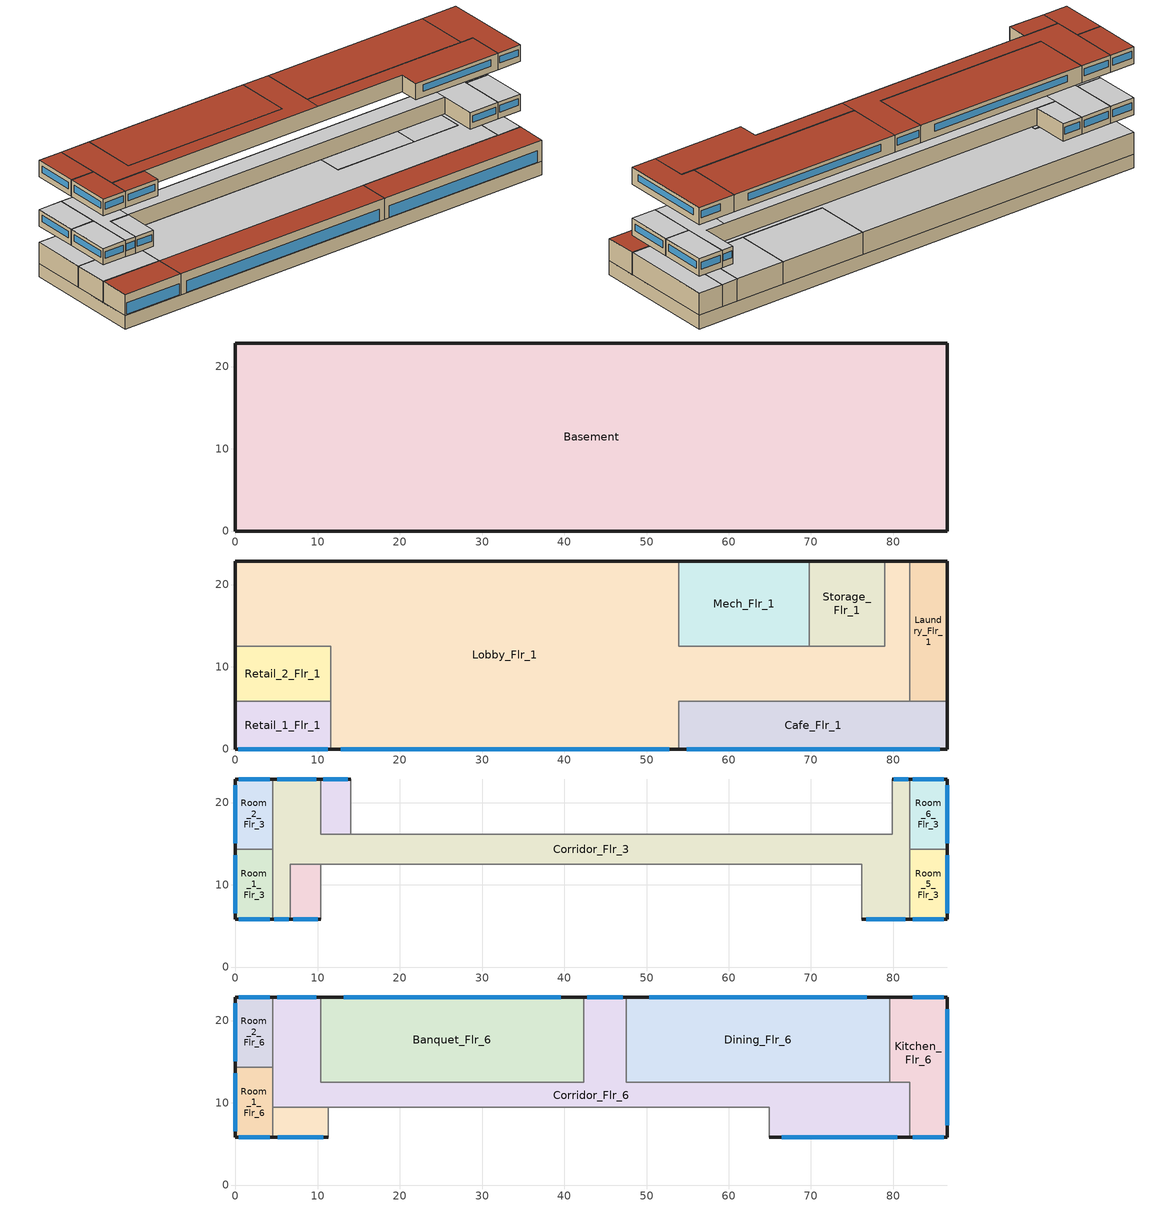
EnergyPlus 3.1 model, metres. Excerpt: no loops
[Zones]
Basement
 floor ground (ext-slab): 86.56,22.86 86.56,0 0,0 0,22.86 z-2.44
 wall ground (ext-slab): 86.56,22.86 0,22.86 0,0 86.56,0 86.56,22.86 z-2.44:0
Retail_1_Flr_1
 floor to Basement (INT-FLOOR-TOPSIDE): 11.58,5.79 11.58,0 0,0 0,5.79 z0
 wall outside (ext-walls): 0,5.79 0,0 11.58,0 z0:3.96
 wall to Retail_2_Flr_1 (int-walls): 11.58,5.79 0,5.79 z0:3.96
 wall to Lobby_Flr_1 (int-walls): 11.58,0 11.58,5.79 z0:3.96
 window (window_south): 0.33,0 11.25,0 z0.15:2.29
 roof outside (roofs): 0,5.79 0,0 11.58,0 11.58,5.79 z3.96
Retail_2_Flr_1
 floor to Basement (INT-FLOOR-TOPSIDE): 11.58,12.5 11.58,5.79 0,5.79 0,12.5 z0
 wall outside (ext-walls): 0,12.5 0,5.79 z0:3.96
 wall to Lobby_Flr_1 (int-walls): 11.58,5.79 11.58,12.5 0,12.5 z0:3.96
 ceiling adiabatic (INT-FLOOR-UNDERSIDE): 0,12.5 0,5.79 11.58,5.79 11.58,12.5 z3.96
Mech_Flr_1
 floor to Basement (INT-FLOOR-TOPSIDE): 69.8,22.86 69.8,12.5 53.95,12.5 53.95,22.86 z0
 wall outside (ext-walls): 69.8,22.86 53.95,22.86 z0:3.96
 wall to Storage_Flr_1 (int-walls): 69.8,12.5 69.8,22.86 z0:3.96
 wall to Lobby_Flr_1 (int-walls): 53.95,22.86 53.95,12.5 69.8,12.5 z0:3.96
 ceiling adiabatic (INT-FLOOR-UNDERSIDE): 53.95,22.86 53.95,12.5 69.8,12.5 69.8,22.86 z3.96
Storage_Flr_1
 floor to Basement (INT-FLOOR-TOPSIDE): 78.94,22.86 78.94,12.5 69.8,12.5 69.8,22.86 z0
 wall outside (ext-walls): 78.94,22.86 69.8,22.86 z0:3.96
 wall to Lobby_Flr_1 (int-walls): 69.8,12.5 78.94,12.5 78.94,22.86 z0:3.96
 ceiling adiabatic (INT-FLOOR-UNDERSIDE): 69.8,22.86 69.8,12.5 78.94,12.5 78.94,22.86 z3.96
Laundry_Flr_1
 floor to Basement (INT-FLOOR-TOPSIDE): 86.56,22.86 86.56,5.79 81.99,5.79 81.99,22.86 z0
 wall outside (ext-walls): 86.56,5.79 86.56,22.86 81.99,22.86 z0:3.96
 wall to Cafe_Flr_1 (int-walls): 81.99,5.79 86.56,5.79 z0:3.96
 wall to Lobby_Flr_1 (int-walls): 81.99,22.86 81.99,5.79 z0:3.96
 ceiling adiabatic (INT-FLOOR-UNDERSIDE): 81.99,22.86 81.99,5.79 86.56,5.79 86.56,22.86 z3.96
Cafe_Flr_1
 floor to Basement (INT-FLOOR-TOPSIDE): 86.56,5.79 86.56,0 53.95,0 53.95,5.79 z0
 wall outside (ext-walls): 53.95,0 86.56,0 86.56,5.79 z0:3.96
 wall to Lobby_Flr_1 (int-walls): 81.99,5.79 53.95,5.79 53.95,0 z0:3.96
 window (window_south): 54.88,0 85.63,0 z0.15:2.29
 roof outside (roofs): 53.95,5.79 53.95,0 86.56,0 86.56,5.79 z3.96
Lobby_Flr_1
 floor to Basement (INT-FLOOR-TOPSIDE): 0,12.5 0,22.86 53.95,22.86 53.95,0 11.58,0 11.58,12.5 z0; 53.95,12.5 78.94,12.5 78.94,22.86 81.99,22.86 81.99,5.79 53.95,5.79 z0
 wall outside (ext-walls): 53.95,22.86 0,22.86 0,12.5 / 81.99,22.86 78.94,22.86 / 11.58,0 53.95,0 z0:3.96
 window (window_south): 12.79,0 52.74,0 z0.15:2.29
 ceiling adiabatic (INT-FLOOR-UNDERSIDE): 0,12.5 11.58,12.5 11.58,5.79 81.99,5.79 81.99,22.86 78.94,22.86 78.94,12.5 53.95,12.5 53.95,22.86 0,22.86 z3.96
 roof outside (roofs): 11.58,5.79 11.58,0 53.95,0 53.95,5.79 z3.96
Room_1_Flr_3
 floor adiabatic (INT-FLOOR-TOPSIDE): 4.57,14.33 4.57,5.79 0,5.79 0,14.33 z7.01
 wall outside (ext-walls): 0,14.33 0,5.79 4.57,5.79 z7.01:10.06
 wall to Room_2_Flr_3 (int-walls): 4.57,14.33 0,14.33 z7.01:10.06
 wall to Corridor_Flr_3 (int-walls): 4.57,5.79 4.57,14.33 z7.01:10.06
 window (window_south): 0.4,5.79 4.17,5.79 z8.11:9.33
 window (window_west): 0,13.58 0,6.54 z8.11:9.33
 ceiling adiabatic (INT-FLOOR-UNDERSIDE): 0,14.33 0,5.79 4.57,5.79 4.57,14.33 z10.06
Room_2_Flr_3
 floor adiabatic (INT-FLOOR-TOPSIDE): 4.57,22.86 4.57,14.33 0,14.33 0,22.86 z7.01
 wall outside (ext-walls): 4.57,22.86 0,22.86 0,14.33 z7.01:10.06
 wall to Corridor_Flr_3 (int-walls): 4.57,14.33 4.57,22.86 z7.01:10.06
 window (window_north): 4.17,22.86 0.4,22.86 z8.11:9.33
 window (window_west): 0,22.11 0,15.07 z8.11:9.33
 ceiling adiabatic (INT-FLOOR-UNDERSIDE): 0,22.86 0,14.33 4.57,14.33 4.57,22.86 z10.06
Room_3_Mult19_Flr_3
 floor adiabatic (INT-FLOOR-TOPSIDE): 10.36,12.5 10.36,5.79 6.71,5.79 6.71,12.5 z7.01
 wall outside (ext-walls): 6.71,5.79 10.36,5.79 z7.01:10.06
 wall adiabatic (int-walls): 10.36,5.79 10.36,12.5 6.71,12.5 6.71,5.79 z7.01:10.06
 window (window_south): 7.03,5.79 10.04,5.79 z8.11:9.33
 ceiling adiabatic (INT-FLOOR-UNDERSIDE): 6.71,12.5 6.71,5.79 10.36,5.79 10.36,12.5 z10.06
Room_4_Mult19_Flr_3
 floor adiabatic (INT-FLOOR-TOPSIDE): 14.02,22.86 14.02,16.15 10.36,16.15 10.36,22.86 z7.01
 wall outside (ext-walls): 14.02,22.86 10.36,22.86 z7.01:10.06
 wall adiabatic (int-walls): 10.36,22.86 10.36,16.15 14.02,16.15 14.02,22.86 z7.01:10.06
 window (window_north): 13.7,22.86 10.68,22.86 z8.11:9.33
 ceiling adiabatic (INT-FLOOR-UNDERSIDE): 10.36,22.86 10.36,16.15 14.02,16.15 14.02,22.86 z10.06
Room_5_Flr_3
 floor adiabatic (INT-FLOOR-TOPSIDE): 86.56,14.33 86.56,5.79 81.99,5.79 81.99,14.33 z7.01
 wall outside (ext-walls): 81.99,5.79 86.56,5.79 86.56,14.33 z7.01:10.06
 wall to Room_6_Flr_3 (int-walls): 86.56,14.33 81.99,14.33 z7.01:10.06
 wall to Corridor_Flr_3 (int-walls): 81.99,14.33 81.99,5.79 z7.01:10.06
 window (window_east): 86.56,6.54 86.56,13.58 z8.11:9.33
 window (window_south): 82.39,5.79 86.16,5.79 z8.11:9.33
 ceiling adiabatic (INT-FLOOR-UNDERSIDE): 81.99,14.33 81.99,5.79 86.56,5.79 86.56,14.33 z10.06
Room_6_Flr_3
 floor adiabatic (INT-FLOOR-TOPSIDE): 86.56,22.86 86.56,14.33 81.99,14.33 81.99,22.86 z7.01
 wall outside (ext-walls): 86.56,14.33 86.56,22.86 81.99,22.86 z7.01:10.06
 wall to Corridor_Flr_3 (int-walls): 81.99,22.86 81.99,14.33 z7.01:10.06
 window (window_north): 86.16,22.86 82.39,22.86 z8.11:9.33
 window (window_east): 86.56,15.07 86.56,22.11 z8.11:9.33
 ceiling adiabatic (INT-FLOOR-UNDERSIDE): 81.99,22.86 81.99,14.33 86.56,14.33 86.56,22.86 z10.06
Corridor_Flr_3
 floor adiabatic (INT-FLOOR-TOPSIDE): 4.57,5.79 4.57,22.86 10.36,22.86 10.36,12.5 6.71,12.5 6.71,5.79 z7.01; 10.36,16.15 76.2,16.15 76.2,12.5 10.36,12.5 z7.01; 76.2,16.15 79.86,16.15 79.86,22.86 81.99,22.86 81.99,5.79 76.2,5.79 z7.01
 wall outside (ext-walls): 10.36,22.86 4.57,22.86 / 81.99,22.86 79.86,22.86 / 4.57,5.79 6.71,5.79 / 76.2,5.79 81.99,5.79 z7.01:10.06
 wall adiabatic (int-walls): 6.71,5.79 6.71,12.5 76.2,12.5 76.2,5.79 / 79.86,22.86 79.86,16.15 10.36,16.15 10.36,22.86 z7.01:10.06
 window (window_north): 9.86,22.86 5.08,22.86 / 81.81,22.86 80.04,22.86 z8.11:9.33
 window (window_south): 4.76,5.79 6.52,5.79 / 76.71,5.79 81.48,5.79 z8.11:9.33
 ceiling adiabatic (INT-FLOOR-UNDERSIDE): 4.57,5.79 6.71,5.79 6.71,12.5 10.36,12.5 10.36,22.86 4.57,22.86 z10.06; 10.36,12.5 76.2,12.5 76.2,16.15 10.36,16.15 z10.06; 76.2,5.79 81.99,5.79 81.99,22.86 79.86,22.86 79.86,16.15 76.2,16.15 z10.06
Room_1_Flr_6
 floor adiabatic (INT-FLOOR-TOPSIDE): 4.57,14.33 4.57,5.79 0,5.79 0,14.33 z16.15
 wall outside (ext-walls): 0,14.33 0,5.79 4.57,5.79 z16.15:19.2
 wall to Room_2_Flr_6 (int-walls): 4.57,14.33 0,14.33 z16.15:19.2
 wall adiabatic (int-walls): 4.57,5.79 4.57,14.33 z16.15:19.2
 window (window_south): 0.4,5.79 4.17,5.79 z17.26:18.48
 window (window_west): 0,13.58 0,6.54 z17.26:18.48
 roof outside (roofs): 0,14.33 0,5.79 4.57,5.79 4.57,14.33 z19.2
Room_2_Flr_6
 floor adiabatic (INT-FLOOR-TOPSIDE): 4.57,22.86 4.57,14.33 0,14.33 0,22.86 z16.15
 wall outside (ext-walls): 4.57,22.86 0,22.86 0,14.33 z16.15:19.2
 wall adiabatic (int-walls): 4.57,14.33 4.57,22.86 z16.15:19.2
 window (window_north): 4.17,22.86 0.4,22.86 z17.26:18.48
 window (window_west): 0,22.11 0,15.07 z17.26:18.48
 roof outside (roofs): 0,22.86 0,14.33 4.57,14.33 4.57,22.86 z19.2
Room_3_Mult9_Flr_6
 floor adiabatic (INT-FLOOR-TOPSIDE): 11.28,9.45 11.28,5.79 4.57,5.79 4.57,9.45 z16.15
 wall outside (ext-walls): 4.57,5.79 11.28,5.79 z16.15:19.2
 wall adiabatic (int-walls): 11.28,5.79 11.28,9.45 4.57,9.45 4.57,5.79 z16.15:19.2
 window (window_south): 5.16,5.79 10.69,5.79 z17.26:18.48
 roof outside (roofs): 4.57,9.45 4.57,5.79 11.28,5.79 11.28,9.45 z19.2
Banquet_Flr_6
 floor adiabatic (INT-FLOOR-TOPSIDE): 42.37,22.86 42.37,12.5 10.36,12.5 10.36,22.86 z16.15
 wall outside (ext-walls): 42.37,22.86 10.36,22.86 z16.15:19.2
 wall to Corridor_Flr_6 (int-walls): 10.36,22.86 10.36,12.5 42.37,12.5 42.37,22.86 z16.15:19.2
 window (window_north): 39.57,22.86 13.16,22.86 z17.26:18.48
 roof outside (roofs): 10.36,22.86 10.36,12.5 42.37,12.5 42.37,22.86 z19.2
Dining_Flr_6
 floor adiabatic (INT-FLOOR-TOPSIDE): 79.55,22.86 79.55,12.5 47.55,12.5 47.55,22.86 z16.15
 wall outside (ext-walls): 79.55,22.86 47.55,22.86 z16.15:19.2
 wall to Kitchen_Flr_6 (int-walls): 79.55,12.5 79.55,22.86 z16.15:19.2
 wall adiabatic (int-walls): 47.55,12.5 79.55,12.5 z16.15:19.2
 wall to Corridor_Flr_6 (int-walls): 47.55,22.86 47.55,12.5 z16.15:19.2
 window (window_north): 76.75,22.86 50.35,22.86 z17.26:18.48
 roof outside (roofs): 47.55,22.86 47.55,12.5 79.55,12.5 79.55,22.86 z19.2
Kitchen_Flr_6
 floor adiabatic (INT-FLOOR-TOPSIDE): 79.55,12.5 79.55,22.86 86.56,22.86 86.56,5.79 81.99,5.79 81.99,12.5 z16.15
 wall outside (ext-walls): 81.99,5.79 86.56,5.79 86.56,22.86 79.55,22.86 z16.15:19.2
 wall adiabatic (int-walls): 79.55,12.5 81.99,12.5 z16.15:19.2
 wall to Corridor_Flr_6 (int-walls): 81.99,12.5 81.99,5.79 z16.15:19.2
 window (window_north): 86.16,22.86 82.39,22.86 z17.26:18.48
 window (window_east): 86.56,7.29 86.56,21.37 z17.26:18.48
 window (window_south): 82.39,5.79 86.16,5.79 z17.26:18.48
 roof outside (roofs): 79.55,12.5 81.99,12.5 81.99,5.79 86.56,5.79 86.56,22.86 79.55,22.86 z19.2
Corridor_Flr_6
 floor adiabatic (INT-FLOOR-TOPSIDE): 4.57,9.45 4.57,22.86 10.36,22.86 10.36,12.5 42.37,12.5 42.37,22.86 47.55,22.86 47.55,12.5 81.99,12.5 81.99,5.79 64.92,5.79 64.92,9.45 z16.15
 wall outside (ext-walls): 10.36,22.86 4.57,22.86 / 47.55,22.86 42.37,22.86 / 64.92,5.79 81.99,5.79 z16.15:19.2
 wall adiabatic (int-walls): 81.99,12.5 47.55,12.5 / 4.57,22.86 4.57,9.45 64.92,9.45 64.92,5.79 z16.15:19.2
 window (window_north): 9.86,22.86 5.08,22.86 / 47.09,22.86 42.82,22.86 z17.26:18.48
 window (window_south): 66.42,5.79 80.5,5.79 z17.26:18.48
 roof outside (roofs): 4.57,9.45 47.55,9.45 47.55,22.86 42.37,22.86 42.37,12.5 10.36,12.5 10.36,22.86 4.57,22.86 z19.2; 47.55,9.45 64.92,9.45 64.92,5.79 81.99,5.79 81.99,12.5 47.55,12.5 z19.2
[Building]
Benchmark Large Hotel New V1.1_3.1: North Axis=0; Terrain=City; Loads Convergence Tolerance Value=0.04; Temperature Convergence Tolerance Value=0.2; Solar Distribution=FullInteriorAndExterior; Maximum Number of Warmup Days=25
[Site:Location]
USA NV-LAS VEGAS: Latitude {deg}=36.07; Longitude {deg}=-115.17; Time Zone {hr}=-8; Elevation {m}=664
[Site:GroundTemperature:BuildingSurface]
18.89, 18.889, 18.895, 20.344, 20.899, 20.929, 20.753, 20.826, 21.013, 20.868, 19.246, 18.923
[Site:WaterMainsTemperature]
Calculation Method=CORRELATION; Annual Average Outdoor Air Temperature {C}=19.48; Maximum Difference In Monthly Average Outdoor Air Temperatures {deltaC}=25.6
[SizingPeriod:DesignDay] Barometric Pressure {Pa}=93598; Rain {0-no,1-yes}=0; Snow on ground {0-no,1-yes}=0; Day of Month=21; Daylight Savings Time Indicator=0; Humidity Indicating Type=WetBulb
Name | Maximum Dry-Bulb Temperature {C} | Daily Temp Range {C} | Humidity Indicating Conditions at Maximum Dry-Bulb | Wind Speed {m/s} design conditions vs. traditional 6.71 m/s (15 mph) | Wind Direction {Degrees; N=0, S=180} | Clearness {0.0 to 1.1} | Month | Day Type | Wind Speed {m/s} design conditions vs. traditional 3.35 m/s (7mph)
LAS_VEGAS Ann Htg 99.6% Condns DB | -1.7 | 0 | -1.7 | 3.1 | 240 | 0 | 1 | WinterDesignDay
LAS_VEGAS Ann Clg .4% Condns DB=>MWB | 42.4 | 13.6 | 19.4 |  | 230 | 1 | 7 | SummerDesignDay | 5.3
LAS_VEGAS Ann Clg .4% Condns WB=>MDB | 34.7 | 13.6 | 21.9 |  | 230 | 1 | 7 | SummerDesignDay | 5.3
[WindowMaterial:Glazing] Optical Data Type=SpectralAverage; Thickness=0.003; Infrared Transmittance at Normal Incidence=0; Dirt Correction Factor for Solar and Visible Transmittance=1; Solar Diffusing=No
Name | Solar Transmittance at Normal Incidence | Front Side Solar Reflectance at Normal Incidence | Back Side Solar Reflectance at Normal Incidence | Visible Transmittance at Normal Incidence | Front Side Visible Reflectance at Normal Incidence | Back Side Visible Reflectance at Normal Incidence | Front Side Infrared Hemispherical Emissivity | Back Side Infrared Hemispherical Emissivity | Conductivity
Theoretical Glass [68] | 0.2442 | 0.7058 | 0.7058 | 0.3192 | 0.6308 | 0.6308 | 0.9 | 0.9 | 0.0199
Theoretical Glass [66] | 0.3832 | 0.5668 | 0.5668 | 0.495 | 0.455 | 0.455 | 0.9 | 0.9 | 0.0199
Theoretical Glass [63] | 0.3461 | 0.6039 | 0.6039 | 0.4573 | 0.4927 | 0.4927 | 0.999 | 0.999 | 299.383
[Material] Thermal Absorptance=0.9
Name | Roughness | Thickness | Conductivity | Density | Specific Heat | Solar Absorptance | Visible Absorptance | Thickness {m} | Conductivity {W/m-K} | Density {kg/m3} | Specific Heat {J/kg-K}
Roof Membrane | VeryRough | 0.0095 | 0.16 | 1121.29 | 1460 | 0.7 | 0.7
Roof Insulation | MediumRough | 0.125 | 0.049 | 265 | 836.8 | 0.7 | 0.7
Metal Decking | MediumSmooth | 0.0015 | 45.006 | 7680 | 418.4 | 0.7 | 0.3
GP01 1/2 GYPSUM | Smooth | 0.0127 | 0.16 | 800 | 1090 | 0.7 | 0.5
1IN Stucco | Smooth | 0.0253 | 0.6918 | 1858 | 837 | 0.92 | 0.92
8IN Concrete HW | MediumRough | 0.2033 | 1.7296 | 2243 | 837 | 0.65 | 0.65
Wall Insulation [5] | MediumRough | 0.0453 | 0.0432 | 91 | 837 | 0.5 | 0.5
1/2IN Gypsum; 1/2IN Gypsum Top; 1/2IN Gypsum Bottom | Smooth | 0.0127 | 0.16 | 784.9 | 830 | 0.92 | 0.92
MAT-CC05 4 HW CONCRETE | Rough | 0.1016 | 1.311 | 2240 | 836.8 | 0.7 | 0.7
Floor Insulation [2] | MediumRough | 0.0636 | 0.045 | 265 | 836.8 | 0.7 | 0.7
MAT-CC05 8 HW CONCRETE | Rough | 0.2032 | 1.311 | 2240 | 836.8 | 0.7 | 0.7
AtticFloor Insulation [58] | MediumRough | 0.0709 | 0.049 | 265 | 836.8 | 0.7 | 0.7
Std Wood 6inch | MediumSmooth |  |  |  |  | 0.7 | 0.7 | 0.15 | 0.12 | 540 | 1210
Std AC02 | MediumSmooth |  |  |  |  | 0.7 | 0.2 | 0.0127 | 0.057 | 288 | 1339
Std MAT-CC05 4  MW CONCRETE | Rough |  |  |  |  | 0.7 | 0.2 | 0.1 | 0.858 | 1968 | 836.8
Std PW05 | MediumSmooth |  |  |  |  | 0.78 | 0.78 | 0.0191 | 0.115 | 545 | 1213
Std Steel_Brown_Regular | Smooth |  |  |  |  | 0.92 | 0.92 | 0.0015 | 44.9696 | 7689 | 418
[Material:NoMass] Thermal Absorptance=0.9; Solar Absorptance=0.7
Name | Roughness | Thermal Resistance {(m2-K)/W} | Visible Absorptance | Thermal Resistance {m2-K/W}
CP02 CARPET PAD | VeryRough | 0.2165 | 0.8
Std CP02 CARPET PAD | VeryRough |  | 0.8 | 0.21648
MAT-AIR-WALL | Rough |  |  | 0.207949
Std Opaque Door panel_con; Std Opaque Door panel_semi | MediumRough |  | 0.7 | 0.12327
Std Overhead Door Panel | MediumRough |  | 0.7 | 0.255345
[Construction]
InteriorFurnishings: Std Wood 6inch
INT-FLOOR-TOPSIDE: Std MAT-CC05 4  MW CONCRETE, Std CP02 CARPET PAD
INT-FLOOR-UNDERSIDE: Std CP02 CARPET PAD, Std MAT-CC05 4  MW CONCRETE
INT-FLOOR-SLAB: Std MAT-CC05 4  MW CONCRETE
DropCeiling: Std AC02
Sloped_Metal_Roof: Std Steel_Brown_Regular, Std PW05
Gable_Wall: Std PW05
AIR-WALL: MAT-AIR-WALL
Std Swinging Door_con: Std Opaque Door panel_con
Std Swinging Door_semi: Std Opaque Door panel_semi
Std Overhead Door: Std Overhead Door Panel
window_south; window_east; window_west: Theoretical Glass [68]
window_north: Theoretical Glass [66]
window_SkylightConst: Theoretical Glass [63]
roofs: Roof Membrane, Roof Insulation, Metal Decking
int-walls: GP01 1/2 GYPSUM, GP01 1/2 GYPSUM
ext-walls: 1IN Stucco, 8IN Concrete HW, Wall Insulation [5], 1/2IN Gypsum
ext-slab: MAT-CC05 4 HW CONCRETE, CP02 CARPET PAD
exposed-floor: Floor Insulation [2], MAT-CC05 8 HW CONCRETE, CP02 CARPET PAD
attic-floor: 1/2IN Gypsum Top, AtticFloor Insulation [58], 1/2IN Gypsum Bottom
[ComponentCost:LineItem] Line Item Type=Construction
Name | Item | Cost per Area {$/m2} | Cost per Area
Interior Furnishings | InteriorFurnishings | 1
Interior Floor | INT-FLOOR-UNDERSIDE | 15
Interior Floor Slab | INT-FLOOR-SLAB | 35
Drop Ceiling | DropCeiling | 10
Sloped Metal Roof | Sloped_Metal_Roof | 1
Gable Wall | Gable_Wall | 1
Air Wall | AIR-WALL | 1
Swinging Door Conditioned | Std Swinging Door_con | 1
Swinging Door Semi-conditioned | Std Swinging Door_semi | 1
Overhead Door | Std Overhead Door | 1
south:window_south | window_south |  | 243.623
east:window_east | window_east |  | 243.623
north:window_north | window_north |  | 215.97
west:window_west | window_west |  | 243.623
SkylightConst:window_SkylightConst | window_SkylightConst |  | 205.748
roofs:roofs | roofs |  | 34.3904
int-walls:int-walls | int-walls |  | 1
ext-walls:ext-walls | ext-walls |  | 42.9231
ext-slab:ext-slab | ext-slab |  | 24.86
exposed-floor:exposed-floor | exposed-floor |  | 34.6727
attic-floor:attic-floor | attic-floor |  | 13.8969
[Zone] Type=1; Ceiling Height=-9999; Part of Total Floor Area=Yes
Name | Multiplier | Volume
Basement | 1 | 4826.41
Retail_1_Flr_1 | 1 | 265.7636
Retail_2_Flr_1 | 1 | 307.7552
Mech_Flr_1 | 1 | 650.7972
Storage_Flr_1 | 1 | 375.4741
Laundry_Flr_1 | 1 | 309.2236
Cafe_Flr_1 | 1 | 748.3463
Lobby_Flr_1 | 1 | 5183.56
Room_1_Flr_3; Room_5_Flr_3 | 4 | 118.9391
Room_2_Flr_3; Room_6_Flr_3 | 4 | 118.9252
Room_3_Mult19_Flr_3 | 76 | 74.7487
Room_4_Mult19_Flr_3 | 76 | 74.7691
Corridor_Flr_3 | 4 | 1186.91
Room_1_Flr_6 | 1 | 118.9391
Room_2_Flr_6 | 1 | 118.9252
Room_3_Mult9_Flr_6 | 9 | 74.7691
Banquet_Flr_6; Dining_Flr_6 | 1 | 1010.89
Kitchen_Flr_6 | 1 | 314.872
Corridor_Flr_6 | 1 | 1256.16
[InternalMass] Construction=InteriorFurnishings
Name | Zone | Surface Area
Basement_InternalMass_1 | Basement | 3957.66
Retail_1_Flr_1_InternalMass_1 | Retail_1_Flr_1 | 134.1427
Retail_2_Flr_1_InternalMass_1 | Retail_2_Flr_1 | 155.3378
Mech_Flr_1_InternalMass_1 | Mech_Flr_1 | 328.4864
Storage_Flr_1_InternalMass_1 | Storage_Flr_1 | 189.5185
Laundry_Flr_1_InternalMass_1 | Laundry_Flr_1 | 156.0789
Cafe_Flr_1_InternalMass_1 | Cafe_Flr_1 | 377.7238
Lobby_Flr_1_InternalMass_1 | Lobby_Flr_1 | 2616.37
Room_1_Flr_3_InternalMass_1 | Room_1_Flr_3 | 78.044
Room_2_Flr_3_InternalMass_1 | Room_2_Flr_3 | 78.0349
Room_3_Mult19_Flr_3_InternalMass_1 | Room_3_Mult19_Flr_3 | 49.0477
Room_4_Mult19_Flr_3_InternalMass_1 | Room_4_Mult19_Flr_3 | 49.0611
Room_5_Flr_3_InternalMass_1 | Room_5_Flr_3 | 78.044
Room_6_Flr_3_InternalMass_1 | Room_6_Flr_3 | 78.0349
Corridor_Flr_3_InternalMass_1 | Corridor_Flr_3 | 778.8094
Room_1_Flr_6_InternalMass_1 | Room_1_Flr_6 | 78.044
Room_2_Flr_6_InternalMass_1 | Room_2_Flr_6 | 78.0349
Room_3_Mult9_Flr_6_InternalMass_1 | Room_3_Mult9_Flr_6 | 49.0611
Banquet_Flr_6_InternalMass_1 | Banquet_Flr_6 | 663.3149
Dining_Flr_6_InternalMass_1 | Dining_Flr_6 | 663.3149
Kitchen_Flr_6_InternalMass_1 | Kitchen_Flr_6 | 206.6089
Corridor_Flr_6_InternalMass_1 | Corridor_Flr_6 | 824.2494
[People] Number of People Calculation Method=People; Fraction Radiant=0.3; User Specified Sensible Fraction=AUTOCALCULATE; Activity Level Schedule=ACTIVITY_SCH; Enable ASHRAE 55 Comfort Warnings=No; MRT Calculation=ZoneAveraged; Work Efficiency Schedule=WORK_EFF_SCH; Clothing Schedule=CLOTHING_SCH; Air Velocity Schedule=AIR_VELO_SCH; Thermal Comfort Report=FANGER
Name | Zone | Schedule | Number of People
Basement People | Basement | BLDG_OCC_SCH | 53.2305
Retail_1_Flr_1 People | Retail_1_Flr_1 | BLDG_OCC_SCH | 10.832
Retail_2_Flr_1 People | Retail_2_Flr_1 | BLDG_OCC_SCH | 12.5435
Storage_Flr_1 People | Storage_Flr_1 | BLDG_OCC_SCH | 2.0373
Laundry_Flr_1 People | Laundry_Flr_1 | BLDG_OCC_SCH | 3.3635
Cafe_Flr_1 People | Cafe_Flr_1 | BLDG_OCC_SCH | 135.5273
Lobby_Flr_1 People | Lobby_Flr_1 | BLDG_OCC_SCH | 422.4133
Room_1_Flr_3 People | Room_1_Flr_3 | GuestRoom_Occ_Sch | 1.5
Room_2_Flr_3 People | Room_2_Flr_3 | GuestRoom_Occ_Sch | 1.5
Room_3_Mult19_Flr_3 People | Room_3_Mult19_Flr_3 | GuestRoom_Occ_Sch | 1.5
Room_4_Mult19_Flr_3 People | Room_4_Mult19_Flr_3 | GuestRoom_Occ_Sch | 1.5
Room_5_Flr_3 People | Room_5_Flr_3 | GuestRoom_Occ_Sch | 1.5
Room_6_Flr_3 People | Room_6_Flr_3 | GuestRoom_Occ_Sch | 1.5
Corridor_Flr_3 People | Corridor_Flr_3 | BLDG_OCC_SCH | 4.2056
Room_1_Flr_6 People | Room_1_Flr_6 | GuestRoom_Occ_Sch | 1.5
Room_2_Flr_6 People | Room_2_Flr_6 | GuestRoom_Occ_Sch | 1.5
Room_3_Mult9_Flr_6 People | Room_3_Mult9_Flr_6 | GuestRoom_Occ_Sch | 1.5
Banquet_Flr_6 People | Banquet_Flr_6 | BLDG_OCC_SCH | 237.9974
Dining_Flr_6 People | Dining_Flr_6 | BLDG_OCC_SCH | 237.9974
Kitchen_Flr_6 People | Kitchen_Flr_6 | BLDG_OCC_SCH | 5.5578
Corridor_Flr_6 People | Corridor_Flr_6 | BLDG_OCC_SCH | 4.4509
[Lights] Design Level Calculation Method=LightingLevel; Return Air Fraction=0; Fraction Radiant=0.7; Fraction Visible=0.2; Fraction Replaceable=1; Return Air Fraction is Calculated from Plenum Temperature=No
Name | Zone | Schedule | Design Level {W}
Basement_Lights | Basement | BLDG_LIGHT_SCH | 21292.2
Retail_1_Flr_1_Lights | Retail_1_Flr_1 | BLDG_LIGHT_SCH | 1082.53
Retail_2_Flr_1_Lights | Retail_2_Flr_1 | BLDG_LIGHT_SCH | 1253.58
Mech_Flr_1_Lights | Mech_Flr_1 | BLDG_LIGHT_SCH | 2650.89
Storage_Flr_1_Lights | Storage_Flr_1 | BLDG_LIGHT_SCH | 917.2698
Laundry_Flr_1_Lights | Laundry_Flr_1 | BLDG_LIGHT_SCH | 504.135
Cafe_Flr_1_Lights | Cafe_Flr_1 | BLDG_LIGHT_SCH | 2642.18
Lobby_Flr_1_Lights | Lobby_Flr_1 | BLDG_LIGHT_SCH | 15488.9
Room_1_Flr_3_Lights | Room_1_Flr_3 | GuestRoom_Ltg_Sch_Base | 462.0207
Room_2_Flr_3_Lights | Room_2_Flr_3 | GuestRoom_Ltg_Sch_Base | 461.9666
Room_3_Mult19_Flr_3_Lights | Room_3_Mult19_Flr_3 | GuestRoom_Ltg_Sch_Base | 290.3623
Room_4_Mult19_Flr_3_Lights | Room_4_Mult19_Flr_3 | GuestRoom_Ltg_Sch_Base | 290.4417
Room_5_Flr_3_Lights | Room_5_Flr_3 | GuestRoom_Ltg_Sch_Base | 462.0207
Room_6_Flr_3_Lights | Room_6_Flr_3 | GuestRoom_Ltg_Sch_Base | 461.9666
Corridor_Flr_3_Lights | Corridor_Flr_3 | BLDG_LIGHT_SCH | 2095
Room_1_Flr_6_Lights | Room_1_Flr_6 | GuestRoom_Ltg_Sch_Base | 462.0207
Room_2_Flr_6_Lights | Room_2_Flr_6 | GuestRoom_Ltg_Sch_Base | 461.9666
Room_3_Mult9_Flr_6_Lights | Room_3_Mult9_Flr_6 | GuestRoom_Ltg_Sch_Base | 290.4417
Banquet_Flr_6_Lights | Banquet_Flr_6 | BLDG_LIGHT_SCH | 4639.89
Dining_Flr_6_Lights | Dining_Flr_6 | BLDG_LIGHT_SCH | 4639.89
Kitchen_Flr_6_Lights | Kitchen_Flr_6 | BLDG_LIGHT_SCH | 1333.66
Corridor_Flr_6_Lights | Corridor_Flr_6 | BLDG_LIGHT_SCH | 2217.23
[ElectricEquipment] Design Level Calculation Method=EquipmentLevel
Name | Zone | Schedule | Design Level {W} | Fraction Latent | Fraction Radiant | Fraction Lost
Basement_MiscPlug_Equip | Basement | BLDG_EQUIP_SCH | 10646.1 | 0 | 0.5 | 0
Retail_1_Flr_1_MiscPlug_Equip | Retail_1_Flr_1 | BLDG_EQUIP_SCH | 721.6879 | 0 | 0.5 | 0
Retail_2_Flr_1_MiscPlug_Equip | Retail_2_Flr_1 | BLDG_EQUIP_SCH | 835.7173 | 0 | 0.5 | 0
Mech_Flr_1_MiscPlug_Equip | Mech_Flr_1 | BLDG_EQUIP_SCH | 883.6283 | 0 | 0.5 | 0
Storage_Flr_1_MiscPlug_Equip | Storage_Flr_1 | BLDG_EQUIP_SCH | 254.9024 | 0 | 0.5 | 0
Laundry_Flr_1_MiscPlug_Equip | Laundry_Flr_1 | BLDG_EQUIP_SCH | 4813.47 | 0 | 0.5 | 0
Cafe_Flr_1_MiscPlug_Equip | Cafe_Flr_1 | BLDG_EQUIP_SCH | 1016.08 | 0 | 0.5 | 0
Lobby_Flr_1_MiscPlug_Equip | Lobby_Flr_1 | BLDG_EQUIP_SCH | 10557.1 | 0 | 0.5 | 0
Room_1_Flr_3_PlugMisc_Equip | Room_1_Flr_3 | GuestRoom_Eqp_Sch | 263.3986 | 0 | 0.5 | 0
Room_2_Flr_3_PlugMisc_Equip | Room_2_Flr_3 | GuestRoom_Eqp_Sch | 263.3678 | 0 | 0.5 | 0
Room_3_Mult19_Flr_3_PlugMisc_Equip | Room_3_Mult19_Flr_3 | GuestRoom_Eqp_Sch | 257.9908 | 0 | 0.5 | 0
Room_4_Mult19_Flr_3_PlugMisc_Equip | Room_4_Mult19_Flr_3 | GuestRoom_Eqp_Sch | 258.0614 | 0 | 0.5 | 0
Room_5_Flr_3_PlugMisc_Equip | Room_5_Flr_3 | GuestRoom_Eqp_Sch | 263.3986 | 0 | 0.5 | 0
Room_6_Flr_3_PlugMisc_Equip | Room_6_Flr_3 | GuestRoom_Eqp_Sch | 263.3678 | 0 | 0.5 | 0
Room_1_Flr_6_PlugMisc_Equip | Room_1_Flr_6 | GuestRoom_Eqp_Sch | 263.3986 | 0 | 0.5 | 0
Room_2_Flr_6_PlugMisc_Equip | Room_2_Flr_6 | GuestRoom_Eqp_Sch | 263.3678 | 0 | 0.5 | 0
Room_3_Mult9_Flr_6_PlugMisc_Equip | Room_3_Mult9_Flr_6 | GuestRoom_Eqp_Sch | 258.0614 | 0 | 0.5 | 0
Banquet_Flr_6_MiscPlug_Equip | Banquet_Flr_6 | Kitchen_Elec_Equip_SCH | 22493 | 0 | 0.5 | 0
Dining_Flr_6_MiscPlug_Equip | Dining_Flr_6 | Kitchen_Elec_Equip_SCH | 22493 | 0 | 0.5 | 0
Kitchen_Flr_6_MiscElec_Equip | Kitchen_Flr_6 | Kitchen_Elec_Equip_SCH | 52482.8 | 0.2 | 0.5 | 0.1
Kitchen_Flr_6_ExhFan_Equip | Kitchen_Flr_6 | Kitchen_Exhaust_SCH | 1577.46 | 0 | 0 | 1
Corridor_Flr_6_Elevators_Equip | Corridor_Flr_6 | BLDG_ELEVATORS | 120370 | 0 | 0.5 | 0
[ZoneInfiltration:DesignFlowRate] Schedule=INFIL_QUARTER_ON_SCH; Design Volume Flow Rate Calculation Method=Flow/Zone; Constant Term Coefficient=1; Temperature Term Coefficient=0; Velocity Term Coefficient=0; Velocity Squared Term Coefficient=0
Name | Zone | Design Flow Rate {m3/s}
Retail_1_Flr_1_Infiltration | Retail_1_Flr_1 | 0.0413
Retail_2_Flr_1_Infiltration | Retail_2_Flr_1 | 0.0077
Mech_Flr_1_Infiltration | Mech_Flr_1 | 0.0199
Storage_Flr_1_Infiltration | Storage_Flr_1 | 0.0115
Laundry_Flr_1_Infiltration | Laundry_Flr_1 | 0.0258
Cafe_Flr_1_Infiltration | Cafe_Flr_1 | 0.1039
Lobby_Flr_1_Infiltration | Lobby_Flr_1 | 0.144
Room_1_Flr_3_Infiltration | Room_1_Flr_3 | 0.0122
Room_2_Flr_3_Infiltration | Room_2_Flr_3 | 0.0122
Room_3_Mult19_Flr_3_Infiltration | Room_3_Mult19_Flr_3 | 0.0033
Room_4_Mult19_Flr_3_Infiltration | Room_4_Mult19_Flr_3 | 0.0033
Room_5_Flr_3_Infiltration | Room_5_Flr_3 | 0.0122
Room_6_Flr_3_Infiltration | Room_6_Flr_3 | 0.0122
Corridor_Flr_3_Infiltration | Corridor_Flr_3 | 0.0132
Room_1_Flr_6_Infiltration | Room_1_Flr_6 | 0.0238
Room_2_Flr_6_Infiltration | Room_2_Flr_6 | 0.0238
Room_3_Mult9_Flr_6_Infiltration | Room_3_Mult9_Flr_6 | 0.0266
Banquet_Flr_6_Infiltration | Banquet_Flr_6 | 0.1292
Dining_Flr_6_Infiltration | Dining_Flr_6 | 0.1292
Kitchen_Flr_6_Infiltration | Kitchen_Flr_6 | 0.0577
Corridor_Flr_6_Infiltration | Corridor_Flr_6 | 0.1675
[GasEquipment] Design Level Calculation Method=EquipmentLevel
Name | Zone | Schedule | Design Level {W} | Fraction Latent | Fraction Radiant | Fraction Lost
Laundry_Flr_1_MiscGas_Equip | Laundry_Flr_1 | BLDG_EQUIP_SCH | 41817.4 | 0 | 0.5 | 0
Kitchen_Flr_6_MiscGas_Equip | Kitchen_Flr_6 | Kitchen_Gas_Equip_SCH | 249920 | 0.1 | 0.2 | 0.7
[ZoneMixing]
Kitchen_Flr_6 Exhaust Fanmixing_0: Zone=Kitchen_Flr_6; Schedule=Hours_of_operation; Design Flow Rate Calculation Method=Flow/Zone; Design Flow Rate=2.38; Source Zone=Dining_Flr_6; Delta Temperature=0
[AvailabilityManager:NightCycle] Availability Schedule=ALWAYS_ON; Fan Schedule=HVACOperationSchd; Control Type {CycleOnAny | CycleOnControlZone | CycleOnAnyZoneFansOnly}=CycleOnAny; Thermostat Tolerance {delta C}=1; Cycling Run Time {s}=1800
VAV WITH REHEAT Availability Manager; FLR_3_DOAS Availability Manager; FLR_6_DOAS Availability Manager
[Exterior:Lights]
Exterior Facade Lighting: Schedule=ALWAYS_ON; Design Level=3589.95; Control Option=AstronomicalClock
[UtilityCost:Tariff]
Name | Output Meter | Conversion Factor Choice | Time of Use Period Schedule | Season Schedule | Demand Window Length | Monthly Charge or Variable | Group
NevadaPower_LGS-3_LargeGeneral | Electricity:Facility | kWh | NevadaPowTOUSched | NevadaPowSeasonsSched | HalfHour | 184 | Comm Elect
NevadaPower_LGS-2_LargeGeneral | Electricity:Facility | kWh | NevadaPowTOUSched | NevadaPowSeasonsSched | HalfHour | 179 | Comm Elect
NevadaPower_LGS-1_LargeGeneral | Electricity:Facility | kWh |  |  | HalfHour | 15.7 | Comm Elect
NevadaPower_GS_GeneralService | Electricity:Facility | kWh |  |  | HalfHour | 11 | Comm Elect
NV_EIAMonthlyRateGas | Gas:Facility | MCF |  |  |  | 0 | Comm Gas
[UtilityCost:Charge:Simple]
Name | Charge Variable | Tariff | Source Variable | Season | Category Variable | Cost per Unit Value or Variable
 | SummerPeakEnergyCharge | NevadaPower_LGS-3_LargeGeneral | PeakEnergy | Summer | EnergyCharges | 0.0858
 | SummerOffPeakEnergyCharge | NevadaPower_LGS-3_LargeGeneral | OffPeakEnergy | Summer | EnergyCharges | 0.0484
 | SummerShoulderEnergyCharge | NevadaPower_LGS-3_LargeGeneral | ShoulderEnergy | Summer | EnergyCharges | 0.0706
 | WinterEnergyCharge | NevadaPower_LGS-3_LargeGeneral | totalEnergy | Winter | EnergyCharges | 0.04925
 | DeferredAccountingEnergyCharge | NevadaPower_LGS-3_LargeGeneral | totalEnergy | Annual | EnergyCharges | 0.0128
 | FacilitiesDemandCharge | NevadaPower_LGS-3_LargeGeneral | totalDemand | Annual | DemandCharges | 2.94
 | WinterDemandCharge | NevadaPower_LGS-3_LargeGeneral | totalDemand | Winter | DemandCharges | 0.5
 | SummerOnPeakDemandCharge | NevadaPower_LGS-3_LargeGeneral | PeakDemand | Summer | DemandCharges | 8.36
 | SummerShoulderDemandCharge | NevadaPower_LGS-3_LargeGeneral | ShoulderDemand | Summer | DemandCharges | 0.43
 | TaxofSixPtfivePercent | NevadaPower_LGS-3_LargeGeneral | SubTotal | Annual | Taxes | 0.065
 | SummerPeakEnergyCharge | NevadaPower_LGS-2_LargeGeneral | PeakEnergy | Summer | EnergyCharges | 0.0889
 | SummerOffPeakEnergyCharge | NevadaPower_LGS-2_LargeGeneral | OffPeakEnergy | Summer | EnergyCharges | 0.0502
 | SummerShoulderEnergyCharge | NevadaPower_LGS-2_LargeGeneral | ShoulderEnergy | Summer | EnergyCharges | 0.0725
 | WinterEnergyCharge | NevadaPower_LGS-2_LargeGeneral | totalEnergy | Winter | EnergyCharges | 0.0509
 | DeferredAccountingEnergyCharge | NevadaPower_LGS-2_LargeGeneral | totalEnergy | Annual | EnergyCharges | 0.0128
 | FacilitiesDemandCharge | NevadaPower_LGS-2_LargeGeneral | totalDemand | Annual | DemandCharges | 2.74
 | WinterDemandCharge | NevadaPower_LGS-2_LargeGeneral | totalDemand | Winter | DemandCharges | 0.25
 | SummerOnPeakDemandCharge | NevadaPower_LGS-2_LargeGeneral | PeakDemand | Summer | DemandCharges | 7.16
 | SummerShoulderDemandCharge | NevadaPower_LGS-2_LargeGeneral | ShoulderDemand | Summer | DemandCharges | 0.39
 | TaxofSixPtfivePercent | NevadaPower_LGS-2_LargeGeneral | SubTotal | Annual | Taxes | 0.065
 | AnnualElectConsumpCharge | NevadaPower_LGS-1_LargeGeneral | totalEnergy | Annual | EnergyCharges | 0.0646
 | AnnualDefferredAccountingCharge | NevadaPower_LGS-1_LargeGeneral | totalEnergy | Annual | EnergyCharges | 0.0128
 | AnnualFacilitiesDemandCharge | NevadaPower_LGS-1_LargeGeneral | totalDemand | Annual | DemandCharges | 3.77
 | AnnualDemandCharge | NevadaPower_LGS-1_LargeGeneral | totalDemand | Annual | DemandCharges | 1.1
 | TaxofSixPtfivePercent | NevadaPower_LGS-1_LargeGeneral | SubTotal | Annual | Taxes | 0.065
 | AnnualElectConsumpCharge | NevadaPower_GS_GeneralService | totalEnergy | Annual | EnergyCharges | 0.0783
 | AnnualDefferredAccountingCharge | NevadaPower_GS_GeneralService | totalEnergy | Annual | EnergyCharges | 0.0128
 | TaxofSixPtfivePercent | NevadaPower_GS_GeneralService | SubTotal | Annual | Taxes | 0.065
 | MonthlyRateGasCharge | NV_EIAMonthlyRateGas | totalEnergy | Annual | EnergyCharges | NV_MonthlyGasRates
 | TaxofSixPtfivePercent | NV_EIAMonthlyRateGas | SubTotal | Annual | Taxes | 0.065
[UtilityCost:Qualify] Season=Annual; Threshold Test=Count
Name | Tariff | Variable | Qualify Type | Threshold Value or Variable | Number of Months
MinDemand1000kw | NevadaPower_LGS-3_LargeGeneral | TotalDemand | Minimum | 1000 | 12
MinEnergy3500kwh | NevadaPower_LGS-3_LargeGeneral | TotalEnergy | Minimum | 3500 | 12
MinDemand300kw | NevadaPower_LGS-2_LargeGeneral | TotalDemand | Minimum | 300 | 12
MinEnergy3500kwh | NevadaPower_LGS-2_LargeGeneral | TotalEnergy | Minimum | 3500 | 12
MaxDemand1000kw | NevadaPower_LGS-2_LargeGeneral | TotalDemand | Maximum | 1000 | 1
MaxDemand300kw | NevadaPower_LGS-1_LargeGeneral | TotalDemand | Maximum | 300 | 1
MinEnergy3500kwh | NevadaPower_LGS-1_LargeGeneral | TotalEnergy | Minimum | 3500 | 12
MaxDemand300kw | NevadaPower_GS_GeneralService | TotalDemand | Maximum | 300 | 1
MaxEnergy3500kwh | NevadaPower_GS_GeneralService | TotalEnergy | Maximum | 3500 | 1
[UtilityCost:Variable]
NV_MonthlyGasRates: Tariff=NV_EIAMonthlyRateGas; January Value=7.51; February Value=7.65; March Value=7.82; April Value=7.88; May Value=7.78; June Value=8.22; July Value=8.87; August Value=9.26; September Value=9.02; October Value=9.31; November Value=7.45; December Value=7.24
[Schedule:Compact]
BLDG_LIGHT_SCH: Through: 12/31, For: Weekdays, Until: 01:00, 0.2, Until: 02:00, 0.15, Until: 05:00, 0.1, Until: 06:00, 0.2, Until: 07:00, 0.4, Until: 08:00, 0.5, Until: 10:00, 0.4, Until: 18:00, 0.25, Until: 19:00, 0.6, Until: 20:00, 0.8, Until: 21:00, 0.9, Until: 22:00, 0.8, Until: 23:00, 0.6, Until: 24:00, 0.3, For: Saturday, Until: 02:00, 0.2, Until: 06:00, 0.1, Until: 08:00, 0.3, Until: 10:00, 0.4, Until: 11:00, 0.3, Until: 18:00, 0.25, Until: 19:00, 0.6, Until: 22:00, 0.7, Until: 23:00, 0.6, Until: 24:00, 0.3, For: SummerDesignDay, Until: 24:00, 1, For: WinterDesignDay, Until: 24:00, 0, For: Sunday Holidays AllOtherDays, Until: 02:00, 0.3, Until: 06:00, 0.2, Until: 07:00, 0.3, Until: 09:00, 0.4, Until: 13:00, 0.3, Until: 18:00, 0.2, Until: 19:00, 0.5, Until: 20:00, 0.7, Until: 21:00, 0.8, Until: 22:00, 0.6, Until: 23:00, 0.5, Until: 24:00, 0.3
GuestRoom_Ltg_Sch_Base: Fraction, Through: 12/31, For: Weekdays, Until: 01:00, 0.22, Until: 02:00, 0.17, Until: 05:00, 0.11, Until: 06:00, 0.22, Until: 07:00, 0.44, Until: 08:00, 0.56, Until: 10:00, 0.44, Until: 18:00, 0.28, Until: 19:00, 0.67, Until: 20:00, 0.89, Until: 21:00, 1, Until: 22:00, 0.89, Until: 23:00, 0.67, Until: 24:00, 0.33, For: Saturday Sunday Holidays, Until: 02:00, 0.26, Until: 06:00, 0.11, Until: 08:00, 0.41, Until: 10:00, 0.56, Until: 11:00, 0.41, Until: 18:00, 0.33, Until: 19:00, 0.85, Until: 22:00, 1, Until: 23:00, 0.85, Until: 24:00, 0.41, For: WinterDesignDay, Until: 24:00, 0, For: SummerDesignDay CustomDay1 CustomDay2, Until: 24:00, 1
BLDG_EQUIP_SCH: Through: 12/31, For: Weekdays, Until: 01:00, 0.3, Until: 02:00, 0.25, Until: 05:00, 0.2, Until: 06:00, 0.3, Until: 07:00, 0.5, Until: 08:00, 0.6, Until: 10:00, 0.5, Until: 18:00, 0.35, Until: 19:00, 0.7, Until: 20:00, 0.9, Until: 21:00, 0.95, Until: 22:00, 0.9, Until: 23:00, 0.7, Until: 24:00, 0.4, For: Saturday, Until: 02:00, 0.3, Until: 06:00, 0.2, Until: 08:00, 0.4, Until: 10:00, 0.5, Until: 11:00, 0.4, Until: 18:00, 0.35, Until: 19:00, 0.7, Until: 22:00, 0.8, Until: 23:00, 0.7, Until: 24:00, 0.4, For: SummerDesignDay, Until: 24:00, 1, For: WinterDesignDay, Until: 24:00, 0, For: Sunday Holidays AllOtherDays, Until: 02:00, 0.4, Until: 06:00, 0.3, Until: 07:00, 0.4, Until: 09:00, 0.5, Until: 13:00, 0.4, Until: 18:00, 0.3, Until: 19:00, 0.6, Until: 20:00, 0.8, Until: 21:00, 0.9, Until: 22:00, 0.7, Until: 23:00, 0.6, Until: 24:00, 0.4
GuestRoom_Eqp_Sch: Fraction, Through: 12/31, For: Weekdays, Until: 06:00, 0.2, Until: 07:00, 0.62, Until: 08:00, 0.9, Until: 10:00, 0.43, Until: 17:00, 0.26, Until: 19:00, 0.51, Until: 20:00, 0.49, Until: 21:00, 0.66, Until: 22:00, 0.7, Until: 23:00, 0.35, Until: 24:00, 0.2, For: Saturday Sunday Holidays, Until: 06:00, 0.2, Until: 07:00, 0.3, Until: 08:00, 0.62, Until: 09:00, 0.9, Until: 10:00, 0.62, Until: 17:00, 0.29, Until: 18:00, 0.43, Until: 19:00, 0.51, Until: 20:00, 0.49, Until: 21:00, 0.66, Until: 22:00, 0.7, Until: 23:00, 0.35, Until: 24:00, 0.2, For: WinterDesignDay, Until: 24:00, 0, For: SummerDesignDay CustomDay1 CustomDay2, Until: 24:00, 1
Kitchen_Elec_Equip_SCH: Through: 12/31, For: Weekday, Until: 06:00, 0.1, Until: 07:00, 0.25, Until: 24:00, 0.3, For: Saturday, Until: 06:00, 0.1, Until: 07:00, 0.25, Until: 24:00, 0.3, For: SummerDesignDay, Until: 24:00, 0.3, For: WinterDesignDay, Until: 24:00, 0, For: Sunday Holidays AllOtherDays, Until: 06:00, 0.1, Until: 07:00, 0.25, Until: 24:00, 0.3
Kitchen_Gas_Equip_SCH: Through: 12/31, For: Weekdays Saturday, Until: 05:00, 0.02, Until: 06:00, 0.05, Until: 07:00, 0.1, Until: 08:00, 0.15, Until: 09:00, 0.2, Until: 10:00, 0.15, Until: 13:00, 0.25, Until: 14:00, 0.2, Until: 15:00, 0.15, Until: 16:00, 0.2, Until: 19:00, 0.3, Until: 21:00, 0.2, Until: 22:00, 0.15, Until: 23:00, 0.1, Until: 24:00, 0.05, For: SummerDesignDay, Until: 24:00, 0.25, For: WinterDesignDay, Until: 24:00, 0, For: Sunday Holidays AllOtherDays, Until: 05:00, 0.02, Until: 06:00, 0.05, Until: 07:00, 0.1, Until: 08:00, 0.15, Until: 09:00, 0.2, Until: 10:00, 0.15, Until: 13:00, 0.25, Until: 14:00, 0.2, Until: 15:00, 0.15, Until: 16:00, 0.2, Until: 19:00, 0.3, Until: 21:00, 0.2, Until: 22:00, 0.15, Until: 23:00, 0.1, Until: 24:00, 0.05
Kitchen_Exhaust_SCH: Through: 12/31, For: AllDays, Until: 07:00, 0, Until: 24:00, 0.16
BLDG_ELEVATORS: Fraction, Through: 12/31, For: AllDays, Until: 04:00, 0.05, Until: 05:00, 0.1, Until: 06:00, 0.2, Until: 07:00, 0.4, Until: 09:00, 0.5, Until: 10:00, 0.35, Until: 16:00, 0.15, Until: 17:00, 0.35, Until: 19:00, 0.5, Until: 21:00, 0.4, Until: 22:00, 0.3, Until: 23:00, 0.2, Until: 24:00, 0.1
BLDG_OCC_SCH: Through: 12/31, For: Weekdays, Until: 06:00, 0.9, Until: 07:00, 0.7, Until: 09:00, 0.4, Until: 15:00, 0.2, Until: 16:00, 0.3, Until: 19:00, 0.5, Until: 21:00, 0.7, Until: 22:00, 0.8, Until: 24:00, 0.9, For: SummerDesignDay, Until: 24:00, 1, For: Saturday, Until: 06:00, 0.9, Until: 07:00, 0.7, Until: 09:00, 0.5, Until: 17:00, 0.3, Until: 18:00, 0.5, Until: 21:00, 0.6, Until: 24:00, 0.7, For: WinterDesignDay, Until: 24:00, 0, For: Sunday Holidays AllOtherDays, Until: 08:00, 0.7, Until: 11:00, 0.5, Until: 13:00, 0.3, Until: 16:00, 0.2, Until: 17:00, 0.3, Until: 19:00, 0.4, Until: 21:00, 0.6, Until: 24:00, 0.8
GuestRoom_Occ_Sch: Fraction, Through: 12/31, For: Weekdays, Until: 06:00, 0.65, Until: 07:00, 0.5, Until: 09:00, 0.28, Until: 15:00, 0.13, Until: 16:00, 0.2, Until: 19:00, 0.35, Until: 21:00, 0.5, Until: 22:00, 0.58, Until: 24:00, 0.65, For: Saturday Sunday Holidays, Until: 06:00, 0.65, Until: 07:00, 0.0.50, Until: 09:00, 0.34, Until: 17:00, 0.2, Until: 18:00, 0.34, Until: 19:00, 0.35, Until: 21:00, 0.65, Until: 24:00, 0.5, For: WinterDesignDay, Until: 24:00, 0, For: SummerDesignDay CustomDay1 CustomDay2, Until: 24:00, 1
INFIL_QUARTER_ON_SCH: Through: 12/31, For: AllDays, Until: 24:00, 0.25
Hours_of_operation; ALWAYS_ON; HVACOperationSchd: Through: 12/31, For: AllDays, Until: 24:00, 1
ACTIVITY_SCH: Through: 12/31, For: AllDays, Until: 24:00, 120
WORK_EFF_SCH: Through: 12/31, For: AllDays, Until: 24:00, 0
AIR_VELO_SCH: Through: 12/31, For: AllDays, Until: 24:00, 0.2
CLOTHING_SCH: Through: 04/30, For: AllDays, Until: 24:00, 1, Through: 09/30, For: AllDays, Until: 24:00, 0.5, Through: 12/31, For: AllDays, Until: 24:00, 1
NevadaPowSeasonsSched: Through: 5/31, For: AllDays, Until: 24:00, 1, Through: 9/30, For: AllDays, Until: 24:00, 3, Through: 12/31, For: AllDays, Until: 24:00, 1
NevadaPowTOUSched: Through: 12/31, For: AllDays, Until: 10:00, 3, Until: 13:00, 2, Until: 19:00, 1, Until: 22:00, 2, Until: 24:00, 3
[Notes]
DOE Commercial Building Benchmark
Large Hotel, new construction
ASHRAE Standards 90.1-2004 and 62-1999
Description:  Six story motel, 179 rooms plus laundry facility
Form:         Area = 9,366 m2 (100,816 ft2); Number of Stories = 6; Aspect ratio = 3.79 (ground floor and basement), 5.07 (all other floors)
Envelope:     Envelope thermal properties vary with climate according to ASHRAE Standard 90.1-2004.
Opaque constructions: mass walls; built up flat roof; basement
Windows: window-to-wall ratio = 22%,
Infiltration in perimeter zones only
= 0.4 cfm/ft2 above grade wall area at 0.3 in wc (75 Pa) adjusted to 0.016 in wc (4 Pa).
25% of full value when ventilation system on.
HVAC:         Air cooled electric chiller, natural gas boiler, VAV in common areas
Dedicated OA system and 4-pipe fan coil units in guest rooms
Economizer per 90.1-2004
Exhaust:      Kitchen exhaust 2832 L/s (6000 cfm); laundry exhaust (dryers) 236 L/s (500 cfm)
Refrigeration: Walk-in cooler and walk-in freezer
Int. gains:   W/m2 (W/ft2)   lights         elec plug        gas plug
Dining areas  14.0 (1.3)      67.8 (6.3)       0
Detached Shading:               None
Daylight:                       None
Natural Ventilation:            None
Zonal Equipment:                ZoneHVAC:FourPipeFanCoil
Air Primary Loops:              VAV with Reheat, DOAS
Plant Loops:                    SHWSys1, HeatSys1, CoolSys1
System Equipment Autosize:      Yes
Purchased Cooling:              None
Purchased Heating:              None
Coils:                          Coil:Cooling:Water, Coil:Heating:Water
Pumps:                          Yes
Boilers:                        Boiler:HotWater
Chillers:                       Chiller:Electric:EIR
Reference citation for the Commercial Building Benchmarks:
Deru, M.; Griffith, B.; Long, N.; Benne, K.; Torcellini, P; Halverson, M.;
Winiarski,  D.; Liu, B.; Crawley, D. (2008). DOE Commercial Building Resarch
Benchmarks for Commercial Buildings. Washington, DC: U.S. Department of Energy,
Energy Efficiency and Renewable Energy, Office of Building Technologies.
Start SimMetaData
WeatherFileName=USA_NV_Las.Vegas_TMY2.epw
RoofConstruction=Insulation Entirely Above Deck
ExtWallConstruction=Mass
End SimMetaData
US National Holidays
